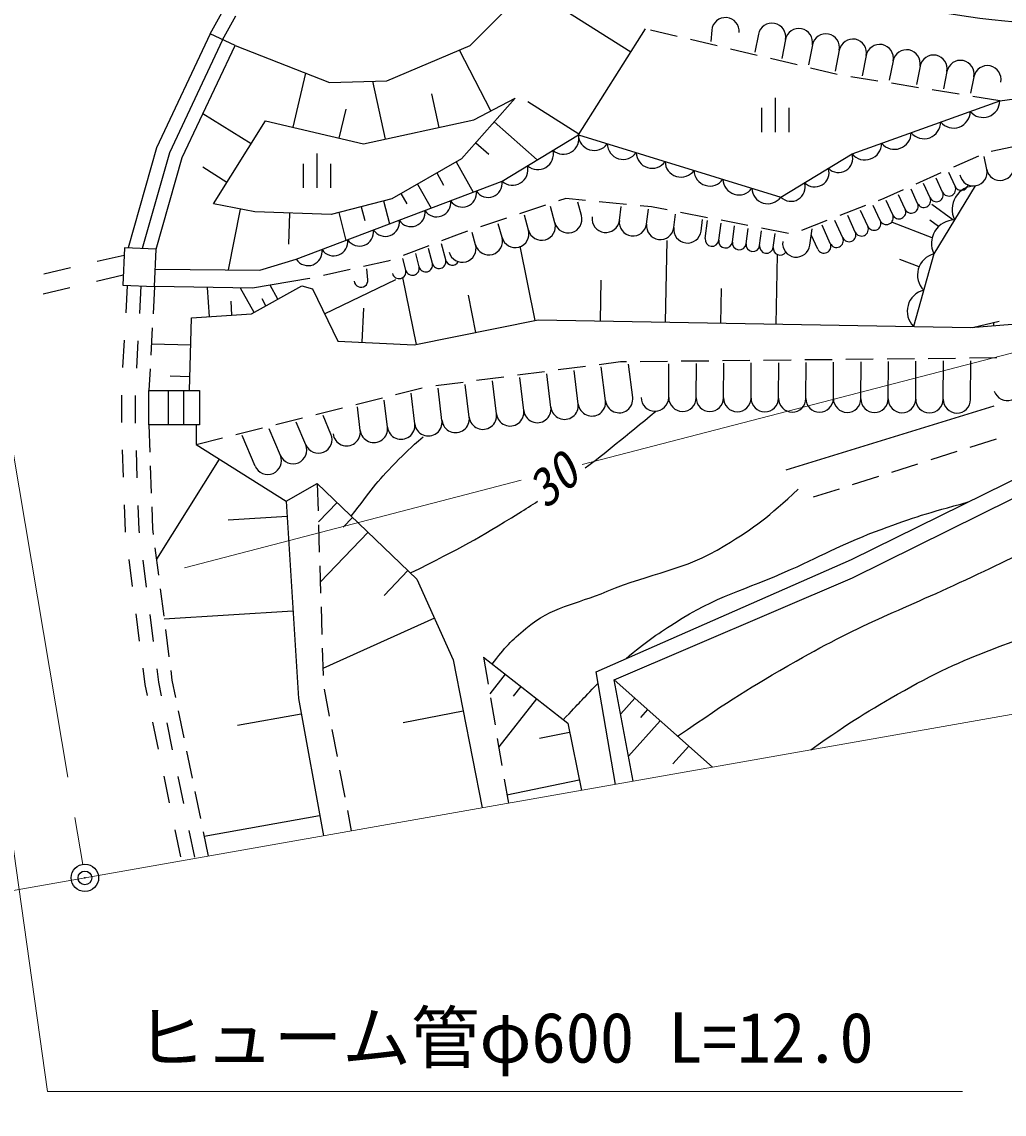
# Model space of a CAD drawing. Units: millimetres, scale not verified. Extents: x 40000 to 680000, y 20000 to 380000.
# Drawn here: x 431168 to 466964, y 227776 to 267572 of the extents above; entities that cross this region are included whole.
import ezdxf
from ezdxf.enums import TextEntityAlignment as Align

# ---------------------------------------------------------------- set-up
doc = ezdxf.new("R2010")
doc.units = ezdxf.units.MM
doc.header["$LTSCALE"] = 1000
doc.header["$PDMODE"] = 32
doc.header["$PDSIZE"] = 500
doc.linetypes.add('CHAIN', pattern=[18.5, 12, -1.5, 3.5, -1.5])
for name, color, linetype, lineweight in [('M-BGD', 7, 'Continuous', 25), ('M-BMK', 2, 'CHAIN', 13), ('M-BMK-SRVR', 3, 'Continuous', 25), ('M-STR-HTXT', 7, 'Continuous', 13)]:
    doc.layers.add(name, color=color, linetype=linetype, lineweight=lineweight)
doc.layers.add('M-OTRS', color=6, linetype='Continuous')
doc.styles.add('ＭＳ ゴシック', font='')
doc.styles.get('ＭＳ ゴシック').set_extended_font_data('MS Gothic')

msp = doc.modelspace()

# ---------------------------------------------------------------- linework, layer by layer
at = {"layer": 'M-BGD'}
for p, q in [((447502, 266706), (452512, 271716)), ((453355, 266467), (449624, 268828)), ((438033, 267132), (438518, 268007)), ((438486, 266919), (438969, 267795)), ((438938, 266706), (438033, 267132)), ((451449, 263455), (453889, 267313)), ((455044, 267039), (454071, 267270)), ((456310, 267270), (456273, 266850)), ((458013, 267122), (457884, 266470)), ((437015, 262628), (438938, 266706)), ((438938, 266706), (442375, 265366)), ((444472, 265424), (447502, 266706)), ((456504, 266694), (455531, 266924)), ((458994, 266928), (458858, 266240)), ((459975, 266734), (459832, 266009)), ((448264, 264324), (447111, 266541)), ((457963, 266349), (456990, 266579)), ((459423, 266003), (458450, 266234)), ((460956, 266541), (460805, 265779)), ((461937, 266347), (461791, 265605)), ((460883, 265658), (459910, 265888)), ((462918, 266153), (462778, 265446)), ((463899, 265959), (463766, 265287)), ((441052, 263732), (441519, 265700)), ((462362, 265412), (461375, 265571)), ((464880, 265766), (464754, 265127)), ((465861, 265572), (465742, 264968)), ((442375, 265366), (444472, 265424)), ((444421, 263298), (443961, 265410)), ((463843, 265173), (462856, 265332)), ((465324, 264934), (464337, 265093)), ((446374, 263724), (446108, 264944)), ((449151, 264785), (447187, 262579)), ((447640, 263999), (449151, 264785)), ((451466, 263483), (449601, 264663)), ((458636, 263558), (458636, 264808)), ((466805, 264695), (465818, 264854)), ((466805, 264695), (467796, 264825)), ((442735, 263333), (442985, 264385)), ((458136, 263558), (458136, 264433)), ((459136, 263558), (459136, 264433)), ((439520, 263123), (437769, 264226)), ((438148, 260946), (440053, 263969)), ((440053, 263969), (443620, 263123)), ((443620, 263123), (447640, 263999)), ((448386, 263926), (449943, 262539)), ((447711, 263168), (448185, 262746)), ((467474, 263050), (466494, 262850)), ((441933, 261528), (441933, 262778)), ((466026, 262683), (465113, 262273)), ((466332, 262194), (466234, 262669)), ((436066, 259293), (437015, 262628)), ((438637, 261723), (437762, 262274)), ((441433, 261528), (441433, 262403)), ((442433, 261528), (442433, 262403)), ((447187, 262579), (444647, 261128)), ((446990, 262467), (447620, 261365)), ((446287, 262065), (446538, 261625)), ((464657, 262068), (463745, 261659)), ((464721, 261372), (464487, 261882)), ((465176, 261580), (464943, 262087)), ((445584, 261663), (446086, 260784)), ((463812, 260955), (463575, 261473)), ((464266, 261163), (464031, 261677)), ((465912, 261597), (464405, 259116)), ((444647, 261128), (442441, 260553)), ((444980, 261318), (445196, 260940)), ((450992, 261136), (450723, 261047)), ((451705, 261067), (450992, 261136)), ((462582, 261136), (462372, 261055)), ((463289, 261454), (462582, 261136)), ((462903, 260539), (462663, 261063)), ((463357, 260747), (463119, 261268)), ((439660, 260644), (438148, 260946)), ((439129, 260750), (438687, 258539)), ((443530, 260837), (443662, 260328)), ((444344, 261049), (444563, 260207)), ((450249, 260889), (449300, 260572)), ((450595, 260247), (450430, 260844)), ((451559, 260513), (451424, 261000)), ((453198, 260921), (452203, 261018)), ((452944, 260334), (453010, 260839)), ((454118, 260831), (453696, 260872)), ((453936, 260206), (454006, 260742)), ((454683, 260722), (454118, 260831)), ((461906, 260875), (460973, 260515)), ((461994, 260122), (461729, 260700)), ((462448, 260331), (462196, 260880)), ((465091, 260353), (464324, 260915)), ((442441, 260553), (439660, 260644)), ((440921, 260603), (440885, 259476)), ((442715, 260625), (442980, 259607)), ((448826, 260414), (447877, 260098)), ((449631, 259980), (449480, 260527)), ((454928, 260077), (454990, 260560)), ((456156, 260436), (455174, 260626)), ((455920, 259949), (455974, 260370)), ((456071, 259677), (456156, 260334)), ((457628, 260150), (456647, 260341)), ((460506, 260335), (459574, 259974)), ((461084, 259706), (460795, 260339)), ((461539, 259914), (461262, 260519)), ((464574, 260112), (464253, 260346)), ((447403, 259940), (447103, 259840)), ((447703, 259446), (447580, 259894)), ((448667, 259713), (448530, 260210)), ((456566, 259613), (456647, 260239)), ((457062, 259549), (457139, 260143)), ((457558, 259485), (457631, 260048)), ((458054, 259421), (458123, 259953)), ((459101, 259864), (458119, 260055)), ((459887, 259436), (459964, 260031)), ((460630, 259498), (460327, 260158)), ((464341, 259707), (462894, 260260)), ((446613, 258896), (446462, 259489)), ((447103, 259840), (446464, 259596)), ((454627, 256635), (454680, 259605)), ((458550, 259356), (458615, 259857)), ((460175, 259289), (459935, 259813)), ((445997, 259417), (445063, 259060)), ((445644, 258649), (445522, 259129)), ((446128, 258773), (445992, 259309)), ((449876, 256696), (449327, 259399)), ((458662, 256562), (458707, 259084)), ((464405, 259116), (463661, 256473)), ((434893, 259063), (433919, 258835)), ((439841, 258528), (441171, 258921)), ((444511, 258849), (443623, 258655)), ((444596, 258882), (444511, 258849)), ((445159, 258526), (445052, 258949)), ((463863, 258649), (463157, 258918)), ((432946, 258607), (431972, 258379)), ((434861, 258341), (433888, 258113)), ((436034, 258565), (439841, 258528)), ((443135, 258549), (442157, 258336)), ((443779, 258175), (443741, 258579)), ((432914, 257885), (431940, 257656)), ((435007, 257970), (434952, 256971)), ((435507, 257948), (435451, 256949)), ((436006, 257926), (435951, 256928)), ((439569, 257863), (436006, 257926)), ((438009, 256830), (437940, 257892)), ((439541, 256929), (441375, 257952)), ((441655, 258226), (439569, 257863)), ((440502, 257465), (440217, 257976)), ((441375, 257952), (441763, 257846)), ((441669, 258229), (441655, 258226)), ((442200, 256938), (444797, 258189)), ((445552, 255818), (445057, 258258)), ((452250, 256677), (452277, 258162)), ((439629, 256978), (439131, 257871)), ((440065, 257221), (439923, 257477)), ((441763, 257846), (442680, 255942)), ((447714, 256257), (447440, 257609)), ((456644, 256598), (456667, 257859)), ((438825, 256883), (438792, 257393)), ((443565, 255897), (443628, 257140)), ((465745, 256436), (474033, 257106)), ((437284, 254143), (437355, 256788)), ((437355, 256788), (439541, 256929)), ((445466, 255801), (449981, 256718)), ((449981, 256718), (465745, 256436)), ((435923, 256429), (435868, 255430)), ((465810, 256441), (466783, 256669)), ((466594, 256504), (466586, 256601)), ((434896, 255973), (434841, 254974)), ((435396, 255951), (435341, 254953)), ((442680, 255942), (445466, 255801)), ((437328, 255789), (435890, 255827)), ((452203, 255092), (452979, 255193)), ((452979, 255193), (453197, 255195)), ((453428, 253889), (453281, 255096)), ((453697, 255200), (454697, 255211)), ((454741, 253882), (454748, 255111)), ((455197, 255216), (456197, 255227)), ((455741, 253876), (455748, 255122)), ((456697, 255232), (457697, 255242)), ((456741, 253870), (456748, 255132)), ((457741, 253864), (457749, 255143)), ((458197, 255248), (459197, 255258)), ((458741, 253858), (458749, 255154)), ((459697, 255264), (460696, 255274)), ((459741, 253852), (459749, 255164)), ((460741, 253846), (460749, 255175)), ((461196, 255279), (462196, 255290)), ((461741, 253840), (461749, 255185)), ((462696, 255295), (463696, 255306)), ((462741, 253834), (462749, 255196)), ((463741, 253828), (463749, 255206)), ((464196, 255311), (465196, 255322)), ((464741, 253822), (464749, 255217)), ((465696, 255327), (466696, 255337)), ((465741, 253816), (465749, 255227)), ((435840, 254931), (435797, 254143)), ((449228, 254707), (450220, 254835)), ((450450, 253527), (450302, 254745)), ((450716, 254900), (451707, 255028)), ((451443, 253648), (451294, 254874)), ((452435, 253769), (452285, 255002)), ((437297, 254638), (436578, 254657)), ((446253, 254321), (447245, 254450)), ((447472, 253165), (447327, 254360)), ((447741, 254514), (448732, 254643)), ((448465, 253286), (448319, 254488)), ((449457, 253407), (449310, 254617)), ((434797, 253976), (434797, 252976)), ((435297, 253954), (435297, 252954)), ((436510, 252895), (436510, 254143)), ((437074, 252895), (437074, 254143)), ((444790, 254000), (445760, 254243)), ((445487, 252924), (445351, 254039)), ((446479, 253044), (446335, 254231)), ((441880, 253270), (442850, 253513)), ((443335, 253635), (444305, 253878)), ((443501, 252682), (443396, 253548)), ((444494, 252803), (444374, 253793)), ((459019, 251255), (466601, 253582)), ((440425, 252905), (441395, 253148)), ((442434, 252552), (442147, 253235)), ((435797, 252895), (435832, 251896)), ((437515, 252895), (437515, 252175)), ((438970, 252540), (439940, 252783)), ((440590, 251777), (440184, 252742)), ((441512, 252164), (441165, 252989)), ((437515, 252175), (438485, 252418)), ((439669, 251389), (439203, 252496)), ((465730, 252080), (466683, 252384)), ((434828, 251976), (434863, 250977)), ((435329, 251954), (435364, 250955)), ((437515, 252175), (440803, 250114)), ((464301, 251626), (465254, 251929)), ((438363, 251644), (436073, 247991)), ((435849, 251396), (435884, 250397)), ((461406, 247979), (468178, 251328)), ((462871, 251171), (463824, 251474)), ((440803, 250114), (441932, 250752)), ((441932, 250752), (445563, 247268)), ((441932, 250752), (441962, 249752)), ((461442, 250716), (462395, 251019)), ((460012, 250261), (460965, 250564)), ((434898, 249977), (434932, 249020)), ((435399, 249956), (435431, 249061)), ((440803, 250114), (441245, 242925)), ((442653, 250059), (441975, 249352)), ((435902, 249897), (435930, 249102)), ((440838, 249546), (438686, 249414)), ((441978, 249252), (442009, 248253)), ((443219, 249517), (442880, 249163)), ((434932, 249020), (434937, 248978)), ((435431, 249061), (435444, 248957)), ((435930, 249102), (435956, 248899)), ((443785, 248974), (442042, 247158)), ((436020, 248403), (436147, 247411)), ((435065, 247986), (435193, 246995)), ((435572, 247965), (435699, 246973)), ((452095, 243894), (461406, 247979)), ((442024, 247753), (442055, 246754)), ((445238, 247580), (444366, 246672)), ((445563, 247268), (446888, 244324)), ((436211, 246915), (436339, 245924)), ((435320, 246003), (435448, 245011)), ((435827, 245982), (435955, 244990)), ((441049, 246103), (436353, 245815)), ((442070, 246254), (442101, 245254)), ((446204, 245843), (442139, 244014)), ((436402, 245428), (436530, 244436)), ((442116, 244755), (442147, 243755)), ((447992, 244422), (451059, 242017)), ((447992, 244422), (448160, 243436)), ((435575, 244019), (435652, 243427)), ((436082, 243998), (436145, 243510)), ((446888, 244324), (447938, 238935)), ((436594, 243940), (436639, 243592)), ((436639, 243592), (436770, 242956)), ((448779, 243805), (448218, 243090)), ((452798, 239792), (452095, 243894)), ((452758, 243600), (456337, 240416)), ((435652, 243427), (435733, 243032)), ((436145, 243510), (436248, 243012)), ((442182, 243258), (442371, 242276)), ((449351, 243356), (449070, 242999)), ((441245, 242925), (442155, 237915)), ((448243, 242943), (448411, 241957)), ((449922, 242908), (448548, 241155)), ((453505, 242935), (452990, 242356)), ((436871, 242467), (437073, 241487)), ((447251, 242459), (445064, 242032)), ((453968, 242523), (453711, 242233)), ((435935, 242053), (436137, 241074)), ((436450, 242033), (436652, 241054)), ((441348, 242354), (439033, 241934)), ((451059, 242017), (451558, 239573)), ((454432, 242111), (453277, 240813)), ((442465, 241785), (442654, 240803)), ((451126, 241686), (450035, 241463)), ((448495, 241464), (448663, 240478)), ((455470, 241187), (454893, 240538)), ((437174, 240997), (437376, 240018)), ((436339, 240094), (436541, 239115)), ((436854, 240074), (437056, 239095)), ((442749, 240312), (442938, 239330)), ((448747, 239986), (448897, 239104)), ((451483, 239939), (448846, 239401)), ((437477, 239528), (437679, 238549)), ((443032, 238839), (443175, 238095)), ((442021, 238650), (437816, 237886)), ((436743, 238135), (436945, 237156)), ((437258, 238115), (437460, 237136)), ((437780, 238059), (437962, 237176))]:
    msp.add_line(p, q, dxfattribs=at)
for points in [[(438033, 267132), (436076, 262981), (435039, 259338)], [(438486, 266919), (436546, 262804), (435552, 259316)], [(441171, 258921), (448668, 261763), (451449, 263455), (458825, 261188), (461424, 262760), (466805, 264695)], [(453446, 239906), (452758, 243600), (461443, 247317), (468436, 250776), (480433, 255193)]]:
    msp.add_lwpolyline(points, dxfattribs=at)
for points in [[(434905, 259344), (434846, 257977), (436006, 257926), (436066, 259293)], [(435797, 254143), (437639, 254143), (437639, 252895), (435797, 252895)]]:
    msp.add_lwpolyline(points, close=True, dxfattribs=at)
for centre, radius, start, end in [((456808, 267227), 500, 355.0303, 175.0303), ((458503, 267025), 500, 348.8294, 168.8294), ((459484, 266831), 500, 348.8294, 168.8294), ((460465, 266637), 500, 348.8294, 168.8294), ((461446, 266444), 500, 348.8294, 168.8294), ((462427, 266250), 500, 348.8294, 168.8294), ((463408, 266056), 500, 348.8294, 168.8294), ((464390, 265862), 500, 348.8294, 168.8294), ((465371, 265669), 500, 348.8294, 168.8294), ((466352, 265475), 500, 348.8294, 168.8294), ((466196, 264698), 609, 219.826, 359.7262), ((465120, 264311), 609, 219.826, 359.7262), ((464044, 263924), 609, 219.826, 359.7262), ((450898, 263317), 568, 228.5358, 14.1216), ((452028, 263465), 580, 180.9743, 324.8532), ((462968, 263537), 609, 219.826, 359.7262), ((453082, 263141), 580, 180.9743, 324.8532), ((461892, 263150), 609, 219.826, 359.7262), ((449971, 262753), 568, 228.5358, 14.1216), ((454136, 262817), 580, 180.9743, 324.8532), ((460929, 262601), 520, 224.5409, 17.7778), ((449044, 262188), 568, 228.5358, 14.1216), ((455189, 262494), 580, 180.9743, 324.8532), ((466821, 262294), 500, 191.5922, 11.5922), ((456243, 262170), 580, 180.9743, 324.8532), ((460062, 262077), 520, 224.5409, 17.7778), ((465842, 262093), 500, 191.5922, 11.5922), ((448159, 261691), 514, 213.558, 7.9586), ((457297, 261846), 580, 180.9743, 324.8532), ((458350, 261522), 580, 180.9743, 324.8532), ((459195, 261553), 520, 224.5409, 17.7778), ((464948, 261476), 250, 204.6103, 24.6103), ((465927, 260739), 858, 91.0087, 206.4568), ((465403, 261684), 250, 204.6103, 348.1073), ((447222, 261336), 514, 213.558, 7.9586), ((464039, 261059), 250, 204.6103, 24.6103), ((464494, 261268), 250, 204.6103, 24.6103), ((445348, 260626), 514, 213.558, 7.9586), ((446285, 260981), 514, 213.558, 7.9586), ((463130, 260643), 250, 204.6103, 24.6103), ((463585, 260851), 250, 204.6103, 24.6103), ((444411, 260271), 514, 213.558, 7.9586), ((451077, 260380), 500, 195.4713, 15.4713), ((452449, 260398), 500, 172.6262, 352.6262), ((453440, 260270), 500, 172.6262, 352.6262), ((462221, 260226), 250, 204.6103, 24.6103), ((462675, 260435), 250, 204.6103, 24.6103), ((465174, 259498), 858, 91.0087, 206.4568), ((443473, 259916), 514, 213.558, 7.9586), ((449149, 259846), 500, 195.4713, 15.4713), ((450113, 260113), 500, 195.4713, 15.4713), ((454432, 260141), 500, 172.6262, 352.6262), ((455424, 260013), 500, 172.6262, 352.6262), ((461312, 259810), 250, 204.6103, 24.6103), ((461766, 260018), 250, 204.6103, 24.6103), ((442536, 259560), 514, 213.558, 7.9586), ((448185, 259580), 500, 195.4713, 15.4713), ((456319, 259645), 250, 172.6262, 352.6262), ((456814, 259581), 250, 172.6262, 352.6262), ((457310, 259517), 250, 172.6262, 352.6262), ((457806, 259453), 250, 172.6262, 352.6262), ((459391, 259500), 500, 172.6262, 352.6262), ((460403, 259394), 250, 204.6103, 24.6103), ((460857, 259602), 250, 204.6103, 24.6103), ((441599, 259205), 514, 213.558, 7.9586), ((447222, 259313), 500, 195.4713, 15.4713), ((458302, 259389), 250, 172.6262, 352.6262), ((458798, 259324), 250, 172.6262, 325.527), ((464594, 258350), 789, 103.8129, 224.7289), ((445886, 258711), 250, 194.2668, 14.2668), ((446371, 258834), 250, 194.2668, 14.2668), ((446855, 258958), 250, 194.2668, 330.7439), ((444917, 258465), 250, 194.2668, 14.2668), ((445402, 258588), 250, 194.2668, 14.2668), ((443530, 258152), 250, 185.4691, 5.4691), ((464221, 257028), 789, 103.8129, 224.7289), ((467077, 254274), 500, 198.9018, 18.9018), ((449954, 253467), 500, 186.9343, 6.9344), ((450946, 253588), 500, 186.9343, 6.9344), ((451939, 253708), 500, 186.9343, 6.9344), ((452932, 253829), 500, 186.9343, 6.9344), ((454241, 253885), 500, 179.659, 359.659), ((455241, 253879), 500, 179.659, 359.659), ((456241, 253873), 500, 179.659, 359.659), ((457241, 253867), 500, 179.659, 359.659), ((458241, 253861), 500, 179.659, 359.659), ((459241, 253855), 500, 179.659, 359.659), ((460241, 253849), 500, 179.659, 359.659), ((461241, 253843), 500, 179.659, 359.659), ((462241, 253837), 500, 179.659, 359.659), ((463241, 253831), 500, 179.659, 359.659), ((464241, 253825), 500, 179.659, 359.659), ((465241, 253819), 500, 179.659, 359.659), ((446976, 253105), 500, 186.9343, 6.9344), ((447968, 253225), 500, 186.9343, 6.9344), ((448961, 253346), 500, 186.9343, 6.9344), ((443998, 252743), 500, 186.9343, 6.9344), ((444990, 252863), 500, 186.9343, 6.9344), ((445983, 252984), 500, 186.9343, 6.9344), ((441973, 252358), 500, 202.8222, 22.8222), ((443005, 252622), 500, 186.9343, 6.9344), ((441051, 251971), 500, 202.8222, 22.8222), ((440130, 251583), 500, 202.8222, 22.8222)]:
    msp.add_arc(centre, radius, start, end, dxfattribs=at)
for points, knots in [([(460339, 268790), (463695, 268093), (464674, 267827), (467499, 267556), (469032, 267409), (469896, 267388), (471434, 267302), (474578, 267127), (475604, 267130), (479493, 267048)], [0, 0, 0, 0, 1, 1, 1, 2, 2, 2, 3, 3, 3, 3]), ([(443173, 249561), (443893, 250501), (444091, 250798), (444780, 251500), (445160, 251888), (445297, 252026), (445787, 252456)], [0, 0, 0, 0, 1, 1, 1, 2, 2, 2, 2]), ([(455064, 241548), (457048, 242909), (457654, 243290), (459388, 244283), (461797, 245663), (463287, 246171), (465800, 247355), (468165, 248470), (469458, 249170), (471878, 250160), (474314, 251157), (475184, 251440), (478223, 252431)], [0, 0, 0, 0, 1, 1, 1, 2, 2, 2, 3, 3, 3, 4, 4, 4, 4]), ([(459915, 241047), (461445, 242133), (461957, 242432), (463328, 243214), (465867, 244662), (467534, 244974), (470208, 246153), (473146, 247448), (474702, 248380), (477688, 249559), (479447, 250253), (480049, 250486), (482230, 251229)], [0, 0, 0, 0, 1, 1, 1, 2, 2, 2, 3, 3, 3, 4, 4, 4, 4]), ([(448311, 244171), (448773, 244798), (449003, 245022), (449536, 245472), (450509, 246291), (451325, 246333), (452498, 246825), (454154, 247521), (455250, 247556), (456785, 248490), (457912, 249176), (458352, 249522), (459464, 250548)], [0, 0, 0, 0, 1, 1, 1, 2, 2, 2, 3, 3, 3, 4, 4, 4, 4]), ([(445329, 247492), (447220, 248432), (447783, 248745), (449282, 249674), (449527, 249826), (449753, 249968), (449963, 250104)], [0, 0, 0, 0, 1, 1, 1, 2, 2, 2, 2]), ([(453173, 244367), (453949, 245015), (454231, 245198), (454951, 245669), (456474, 246665), (457526, 246864), (459182, 247615), (460467, 248198), (461161, 248588), (462482, 249082), (463698, 249536), (464143, 249664), (465651, 250079)], [0, 0, 0, 0, 1, 1, 1, 2, 2, 2, 3, 3, 3, 4, 4, 4, 4])]:
    msp.add_open_spline(points, degree=3, knots=knots, dxfattribs=at)
for points in [[(451702, 251318), (452412, 251857), (453144, 252465), (454276, 253384)], [(450898, 242143), (451532, 242812), (451532, 242812), (452166, 243480)]]:
    msp.add_open_spline(points, degree=3, dxfattribs=at)
at = {"layer": 'M-BMK'}
msp.add_line((430848, 251891), (433385, 236877), dxfattribs=at)
at = {"layer": 'M-BMK-SRVR'}
msp.add_circle((433468, 236384), 500, dxfattribs=at)
at = {"layer": 'M-OTRS'}
msp.add_point((433468, 236384), dxfattribs=at)
at = {"layer": 'M-STR-HTXT'}
for p, q in [((451592, 251446), (490714, 261602)), ((428325, 255415), (432106, 228603)), ((437090, 247681), (449370, 250869)), ((384644, 227776), (493905, 247039)), ((432106, 228603), (465449, 228603))]:
    msp.add_line(p, q, dxfattribs=at)

# ---------------------------------------------------------------- texts
at = {"layer": 'M-BGD', "style": 'ＭＳ ゴシック', "oblique": 15}
msp.add_text('30', height=1320, rotation=40.914, dxfattribs=at).set_placement((451190, 250063), align=Align.BOTTOM_CENTER)
at = {"layer": 'M-STR-HTXT', "style": 'ＭＳ ゴシック'}
msp.add_text('ヒューム管φ600 L=12.0', height=1833, dxfattribs=at).set_placement((448777, 229103), align=Align.BOTTOM_CENTER)

doc.saveas('drawing.dxf')
